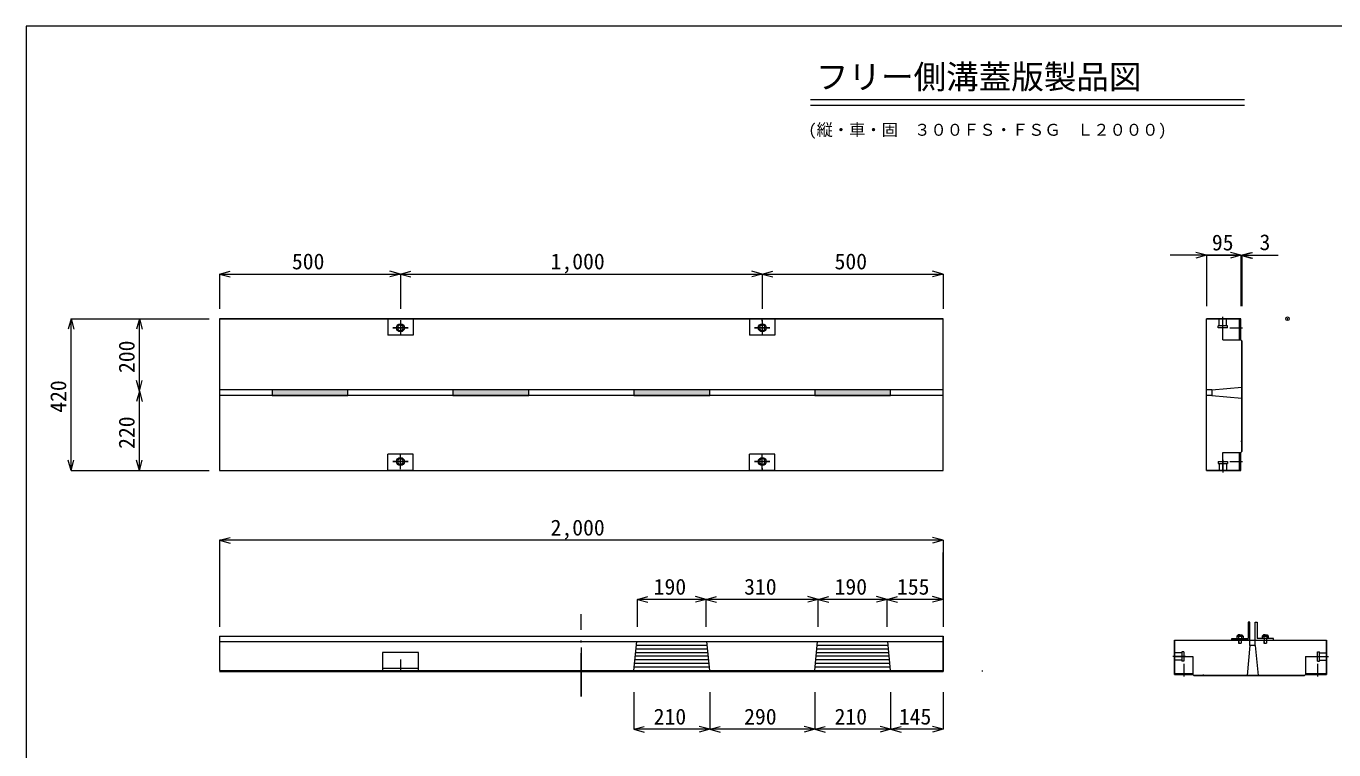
# Model space of a CAD drawing. Units: millimetres, scale not verified. Extents: x 234 to 5784, y 107 to 4112.
# Drawn here: x 234 to 3848, y 2110 to 4112 of the extents above; entities that cross this region are included whole.
import ezdxf
from ezdxf.enums import TextEntityAlignment as Align

# ---------------------------------------------------------------- set-up
doc = ezdxf.new("R2010")
doc.units = ezdxf.units.MM
doc.header["$LTSCALE"] = 20
doc.header["$PDMODE"] = 32
doc.header["$PDSIZE"] = 10
doc.linetypes.add('DASHED_DOTTED', pattern=[9.25, 6, -1.5, 0.25, -1.5])
doc.linetypes.add('DOTTED', pattern=[1.75, 0.25, -1.5])
doc.layers.add('0-1', color=7, linetype='Continuous', lineweight=18)
doc.layers.add('0-f', color=7, linetype='Continuous', lineweight=18)
doc.styles.add('ＭＳ ゴシック', font='')
doc.styles.get('ＭＳ ゴシック').set_extended_font_data('MS Gothic')

msp = doc.modelspace()

# ---------------------------------------------------------------- hatches: boundary and pattern name
at = {"layer": '0-1'}
for points in [[(913.33, 3090.63), (1123.33, 3090.63), (1123.33, 3105.63), (913.33, 3105.63)], [(1413.33, 3090.63), (1623.33, 3090.63), (1623.33, 3105.63), (1413.33, 3105.63)], [(1913.33, 3090.63), (2123.33, 3090.63), (2123.33, 3105.63), (1913.33, 3105.63)], [(2413.33, 3090.63), (2623.33, 3090.63), (2623.33, 3105.63), (2413.33, 3105.63)]]:
    msp.add_hatch(color=256, dxfattribs=at).paths.add_polyline_path(points)

# ---------------------------------------------------------------- linework, layer by layer
for p, q in [((3496.31, 3478.5), (3396.31, 3478.5)), ((3496.31, 3478.5), (3467.33, 3486.26)), ((3496.31, 3478.5), (3467.33, 3470.73)), ((3591.31, 3478.5), (3491.31, 3478.5)), ((3496.31, 3478.5), (3496.31, 3337.83)), ((3496.31, 3478.5), (3591.31, 3478.5)), ((3591.31, 3478.5), (3562.33, 3486.26)), ((3591.31, 3478.5), (3562.33, 3470.73)), ((3591.31, 3478.5), (3620.29, 3486.26)), ((3591.31, 3478.5), (3594.31, 3478.5)), ((3591.31, 3478.5), (3591.31, 3337.83)), ((3591.31, 3478.5), (3620.29, 3470.73)), ((3591.31, 3478.5), (3691.31, 3478.5)), ((3594.31, 3478.5), (3623.29, 3486.26)), ((3594.31, 3478.5), (3594.31, 3337.83)), ((3594.31, 3478.5), (3623.29, 3470.73)), ((3594.31, 3478.5), (3694.31, 3478.5)), ((768.34, 3426.25), (797.31, 3434.02)), ((1268.34, 3426.25), (1239.36, 3434.02)), ((1268.34, 3426.25), (1297.31, 3434.02)), ((2268.33, 3426.25), (2239.35, 3434.02)), ((2268.33, 3426.25), (2297.31, 3434.02)), ((2768.33, 3426.25), (2739.35, 3434.02)), ((768.34, 3426.25), (1268.34, 3426.25)), ((768.34, 3426.25), (797.31, 3418.49)), ((768.34, 3426.25), (768.34, 3329.8)), ((1268.34, 3426.25), (1239.36, 3418.49)), ((1268.34, 3426.25), (1268.34, 3329.8)), ((1268.34, 3426.25), (2268.33, 3426.25)), ((1268.34, 3426.25), (1297.31, 3418.49)), ((2268.33, 3426.25), (2239.35, 3418.49)), ((2268.33, 3426.25), (2268.33, 3329.8)), ((2268.33, 3426.25), (2768.33, 3426.25)), ((2268.33, 3426.25), (2297.31, 3418.49)), ((2768.33, 3426.25), (2739.35, 3418.49)), ((2768.33, 3426.25), (2768.33, 3329.8)), ((357.69, 3302.68), (349.92, 3273.7)), ((357.69, 2882.68), (357.69, 3302.68)), ((357.69, 3302.68), (365.45, 3273.7)), ((357.69, 3302.68), (739.49, 3302.68)), ((546.58, 3302.68), (538.81, 3273.7)), ((546.58, 3102.68), (546.58, 3302.68)), ((546.58, 3302.68), (554.34, 3273.7)), ((546.58, 3302.68), (739.49, 3302.68)), ((2768.34, 3302.68), (768.34, 3302.68)), ((768.34, 3302.68), (768.34, 2882.68)), ((768.34, 3302.68), (2768.33, 3302.68)), ((1303.34, 3302.68), (1233.34, 3302.68)), ((1233.34, 3302.68), (1233.34, 3257.68)), ((1268.34, 3298.68), (1268.34, 3256.68)), ((1268.34, 3298.68), (1268.34, 3256.68)), ((1268.34, 3298.68), (1268.34, 3256.68)), ((1268.34, 3298.68), (1268.34, 3256.68)), ((1303.34, 3302.68), (1303.34, 3257.68)), ((2303.33, 3302.68), (2233.33, 3302.68)), ((2303.33, 3302.68), (2233.33, 3302.68)), ((2233.33, 3302.68), (2233.33, 3257.68)), ((2268.33, 3296.15), (2268.33, 3304.21)), ((2268.33, 3298.68), (2268.33, 3256.68)), ((2268.33, 3298.68), (2268.33, 3256.68)), ((2268.33, 3298.68), (2268.33, 3256.68)), ((2268.33, 3298.68), (2268.33, 3256.68)), ((2303.33, 3302.68), (2303.33, 3257.68)), ((2768.34, 2882.68), (2768.34, 3302.68)), ((3496.31, 2882.68), (3496.31, 3302.68)), ((3496.31, 2882.68), (3496.31, 3302.68)), ((3496.31, 2882.68), (3496.31, 3302.68)), ((3496.31, 3302.68), (3591.31, 3302.68)), ((3591.31, 3302.68), (3496.31, 3302.68)), ((3531.31, 3282.68), (3531.31, 3302.68)), ((3541.31, 3272.68), (3541.31, 3307.68)), ((3541.31, 3244.35), (3541.31, 3302.68)), ((3551.31, 3282.68), (3551.31, 3302.68)), ((3587.97, 3244.35), (3587.97, 3302.68)), ((3591.31, 3244.35), (3591.31, 3302.68)), ((1303.34, 3257.68), (1233.34, 3257.68)), ((1247.33, 3277.68), (1289.33, 3277.68)), ((1247.33, 3277.68), (1289.33, 3277.68)), ((1289.34, 3277.68), (1247.33, 3277.68)), ((1247.34, 3277.68), (1289.35, 3277.68)), ((1289.35, 3277.68), (1247.34, 3277.68)), ((2303.33, 3257.68), (2233.33, 3257.68)), ((2247.32, 3277.68), (2289.32, 3277.68)), ((2247.32, 3277.68), (2289.32, 3277.68)), ((2289.33, 3277.68), (2247.32, 3277.68)), ((2247.33, 3277.68), (2289.34, 3277.68)), ((2289.34, 3277.68), (2247.34, 3277.68)), ((3528.31, 3277.68), (3528.31, 3282.68)), ((3554.31, 3282.68), (3528.31, 3282.68)), ((3554.31, 3277.68), (3528.31, 3277.68)), ((3554.31, 3277.68), (3554.31, 3282.68)), ((3561.31, 3277.68), (3596.31, 3277.68)), ((3561.31, 3277.68), (3596.31, 3277.68)), ((3591.31, 3285.68), (3587.97, 3285.68)), ((3591.31, 3269.68), (3587.97, 3269.68)), ((3541.31, 3244.35), (3591.31, 3244.35)), ((3591.31, 3244.35), (3594.31, 3241.35)), ((3594.31, 2935.68), (3594.31, 3241.35)), ((3594.31, 3241.35), (3594.31, 2935.68)), ((3594.31, 2935.68), (3594.31, 3241.35)), ((546.58, 3102.68), (538.81, 3131.66)), ((546.58, 3102.68), (554.34, 3131.66)), ((3511.31, 3105.63), (3594.31, 3113.13)), ((546.58, 3102.68), (538.81, 3073.7)), ((546.58, 2882.68), (546.58, 3102.68)), ((546.58, 3102.68), (554.34, 3073.7)), ((2768.34, 3105.63), (768.34, 3105.63)), ((2768.34, 3090.63), (768.34, 3090.63)), ((3511.31, 3105.63), (3496.31, 3105.63)), ((3511.31, 3090.63), (3496.31, 3090.63)), ((3511.31, 3105.63), (3511.31, 3090.63)), ((3511.31, 3090.63), (3594.31, 3083.13)), ((1268.34, 2886.68), (1268.34, 2928.68)), ((1268.34, 2886.68), (1268.34, 2928.68)), ((1268.34, 2886.68), (1268.34, 2928.68)), ((1268.34, 2886.68), (1268.34, 2928.68)), ((2268.33, 2886.68), (2268.33, 2928.68)), ((2268.33, 2886.68), (2268.33, 2928.68)), ((2268.33, 2886.68), (2268.33, 2928.68)), ((2268.33, 2886.68), (2268.33, 2928.68)), ((3541.31, 2932.68), (3591.31, 2932.68)), ((3541.31, 2882.68), (3541.31, 2932.68)), ((3587.97, 2882.68), (3587.97, 2932.68)), ((3594.31, 2962.66), (3591.31, 2962.66)), ((3591.31, 2932.68), (3594.31, 2935.68)), ((3591.31, 2882.68), (3591.31, 2932.68)), ((3591.31, 2882.68), (3591.31, 2932.68)), ((3594.31, 2962.66), (3594.31, 2941.93)), ((357.69, 2882.68), (349.92, 2911.66)), ((357.69, 2882.68), (365.45, 2911.66)), ((546.58, 2882.68), (538.81, 2911.66)), ((546.58, 2882.68), (554.34, 2911.66)), ((1303.34, 2927.68), (1233.34, 2927.68)), ((1233.34, 2882.68), (1233.34, 2927.68)), ((1247.33, 2907.68), (1289.33, 2907.68)), ((1247.33, 2907.68), (1289.33, 2907.68)), ((1289.34, 2907.68), (1247.33, 2907.68)), ((1247.34, 2907.68), (1289.35, 2907.68)), ((1289.35, 2907.68), (1247.34, 2907.68)), ((1303.34, 2882.68), (1303.34, 2927.68)), ((2303.33, 2927.68), (2233.33, 2927.68)), ((2233.33, 2882.68), (2233.33, 2927.68)), ((2247.32, 2907.68), (2289.32, 2907.68)), ((2247.32, 2907.68), (2289.32, 2907.68)), ((2289.33, 2907.68), (2247.32, 2907.68)), ((2247.33, 2907.68), (2289.34, 2907.68)), ((2289.34, 2907.68), (2247.34, 2907.68)), ((2303.33, 2882.68), (2303.33, 2927.68)), ((3528.31, 2907.68), (3554.31, 2907.68)), ((3528.31, 2907.68), (3528.31, 2902.68)), ((3528.31, 2902.68), (3554.31, 2902.68)), ((3531.31, 2902.68), (3531.31, 2882.68)), ((3541.31, 2912.68), (3541.31, 2877.68)), ((3551.31, 2902.68), (3551.31, 2882.68)), ((3554.31, 2907.68), (3554.31, 2902.68)), ((3561.31, 2907.68), (3596.31, 2907.68)), ((3591.31, 2915.68), (3587.97, 2915.68)), ((3591.31, 2899.68), (3587.97, 2899.68)), ((357.69, 2882.68), (739.49, 2882.68)), ((546.58, 2882.68), (739.49, 2882.68)), ((768.34, 2882.68), (2768.34, 2882.68)), ((768.34, 2882.68), (2768.33, 2882.68)), ((1303.34, 2882.68), (1233.34, 2882.68)), ((2303.33, 2882.68), (2233.33, 2882.68)), ((2303.33, 2882.68), (2233.33, 2882.68)), ((2268.33, 2889.21), (2268.33, 2881.15)), ((3591.31, 2882.68), (3496.31, 2882.68)), ((3496.31, 2882.68), (3591.31, 2882.68)), ((768.34, 2689.75), (797.31, 2697.51)), ((2768.33, 2689.75), (768.34, 2689.75)), ((768.34, 2689.75), (797.31, 2681.98)), ((768.34, 2689.75), (768.34, 2449.92)), ((2768.33, 2689.75), (2739.36, 2697.51)), ((2768.33, 2689.75), (2739.36, 2681.98)), ((2768.33, 2689.75), (2768.33, 2449.92)), ((2768.33, 2526.11), (2768.33, 2655.81)), ((1923.33, 2526.11), (1952.31, 2533.87)), ((2113.33, 2526.11), (2084.36, 2533.87)), ((2113.33, 2526.11), (2142.31, 2533.87)), ((2423.33, 2526.11), (2394.36, 2533.87)), ((2423.33, 2526.11), (2452.31, 2533.87)), ((2613.33, 2526.11), (2584.36, 2533.87)), ((2613.33, 2526.11), (2642.31, 2533.87)), ((2768.33, 2526.11), (2739.36, 2533.87)), ((2113.33, 2526.11), (1923.33, 2526.11)), ((1923.33, 2526.11), (1952.31, 2518.35)), ((1923.33, 2449.92), (1923.33, 2526.11)), ((2113.33, 2526.11), (2084.36, 2518.35)), ((2423.33, 2526.11), (2113.33, 2526.11)), ((2113.33, 2526.11), (2142.31, 2518.35)), ((2113.33, 2449.92), (2113.33, 2526.11)), ((2423.33, 2526.11), (2394.36, 2518.35)), ((2613.33, 2526.11), (2423.33, 2526.11)), ((2423.33, 2526.11), (2452.31, 2518.35)), ((2423.33, 2449.92), (2423.33, 2526.11)), ((2613.33, 2526.11), (2584.36, 2518.35)), ((2768.33, 2526.11), (2613.33, 2526.11)), ((2613.33, 2526.11), (2642.31, 2518.35)), ((2613.33, 2449.92), (2613.33, 2526.11)), ((2768.33, 2526.11), (2739.36, 2518.35)), ((3616.31, 2463.24), (3611.31, 2463.24)), ((3611.31, 2463.24), (3611.31, 2418.24)), ((3616.31, 2413.24), (3616.31, 2463.24)), ((3631.31, 2413.24), (3631.31, 2463.24)), ((3631.31, 2463.24), (3636.31, 2463.24)), ((3636.31, 2463.24), (3636.31, 2418.24)), ((768.34, 2424.67), (2768.33, 2424.67)), ((768.34, 2424.67), (2768.33, 2424.67)), ((768.34, 2424.67), (768.34, 2329.67)), ((2768.33, 2329.67), (2768.33, 2424.67)), ((2768.33, 2424.67), (2768.33, 2326.67)), ((3583.81, 2428.24), (3580.27, 2424.71)), ((3580.27, 2424.71), (3597.34, 2424.71)), ((3580.27, 2424.71), (3580.27, 2418.24)), ((3588.81, 2428.24), (3583.81, 2428.24)), ((3586.31, 2428.24), (3584.54, 2424.71)), ((3584.54, 2424.71), (3584.54, 2418.24)), ((3588.81, 2428.24), (3593.81, 2428.24)), ((3591.31, 2428.24), (3593.08, 2424.71)), ((3593.08, 2424.71), (3593.08, 2418.24)), ((3593.81, 2428.24), (3597.34, 2424.71)), ((3597.34, 2424.71), (3597.34, 2418.24)), ((3653.81, 2428.24), (3650.27, 2424.71)), ((3650.27, 2424.71), (3667.34, 2424.71)), ((3650.27, 2424.71), (3650.27, 2418.24)), ((3658.81, 2428.24), (3653.81, 2428.24)), ((3656.31, 2428.24), (3654.54, 2424.71)), ((3654.54, 2424.71), (3654.54, 2418.24)), ((3658.81, 2428.24), (3663.81, 2428.24)), ((3661.31, 2428.24), (3663.08, 2424.71)), ((3663.08, 2424.71), (3663.08, 2418.24)), ((3663.81, 2428.24), (3667.34, 2424.71)), ((3667.34, 2424.71), (3667.34, 2418.24)), ((768.34, 2409.67), (2768.33, 2409.67)), ((1768.33, 2392.67), (1768.33, 2257.35)), ((1913.33, 2329.67), (1921.33, 2409.67)), ((1919.33, 2389.67), (2117.33, 2389.67)), ((1920.33, 2399.67), (2116.33, 2399.67)), ((1921.33, 2409.67), (2115.33, 2409.67)), ((2123.33, 2329.67), (2115.33, 2409.67)), ((2413.33, 2329.67), (2421.33, 2409.67)), ((2419.33, 2389.67), (2617.33, 2389.67)), ((2420.33, 2399.67), (2616.33, 2399.67)), ((2421.33, 2409.67), (2615.33, 2409.67)), ((2623.33, 2329.67), (2615.33, 2409.67)), ((3408.36, 2413.24), (3828.36, 2413.24)), ((3408.36, 2413.24), (3828.36, 2413.24)), ((3408.36, 2413.24), (3828.36, 2413.24)), ((3408.36, 2318.24), (3408.36, 2413.24)), ((3408.36, 2413.24), (3408.36, 2318.24)), ((3566.31, 2413.24), (3566.31, 2418.24)), ((3566.31, 2418.24), (3576.31, 2418.24)), ((3566.31, 2418.24), (3611.31, 2418.24)), ((3616.31, 2413.24), (3566.31, 2413.24)), ((3584.61, 2413.24), (3584.61, 2404.83)), ((3584.61, 2404.83), (3592.66, 2404.83)), ((3592.66, 2413.24), (3592.66, 2404.83)), ((3616.31, 2398.24), (3608.81, 2315.24)), ((3616.31, 2398.24), (3616.31, 2413.24)), ((3631.31, 2398.24), (3616.31, 2398.24)), ((3631.31, 2398.24), (3631.31, 2413.24)), ((3631.31, 2413.24), (3681.31, 2413.24)), ((3631.31, 2398.24), (3638.81, 2315.24)), ((3681.31, 2418.24), (3636.31, 2418.24)), ((3654.61, 2413.24), (3654.61, 2404.83)), ((3654.61, 2404.83), (3662.66, 2404.83)), ((3662.66, 2413.24), (3662.66, 2404.83)), ((3681.31, 2418.24), (3671.31, 2418.24)), ((3681.31, 2413.24), (3681.31, 2418.24)), ((3828.36, 2413.24), (3828.36, 2318.24)), ((3828.36, 2318.24), (3828.36, 2413.24)), ((1318.33, 2379.67), (1218.33, 2379.67)), ((1218.33, 2379.67), (1218.33, 2329.67)), ((1268.33, 2359.67), (1268.33, 2324.67)), ((1268.33, 2349.94), (1268.33, 2325.84)), ((1318.33, 2329.67), (1318.33, 2379.67)), ((1915.33, 2349.67), (2121.33, 2349.67)), ((1916.33, 2359.67), (2120.33, 2359.67)), ((1917.33, 2369.67), (2119.33, 2369.67)), ((1918.33, 2379.67), (2118.33, 2379.67)), ((2415.33, 2349.67), (2621.33, 2349.67)), ((2416.33, 2359.67), (2620.33, 2359.67)), ((2417.33, 2369.67), (2619.33, 2369.67)), ((2418.33, 2379.67), (2618.33, 2379.67)), ((3438.36, 2368.24), (3403.36, 2368.24)), ((3428.36, 2378.24), (3408.36, 2378.24)), ((3408.36, 2368.24), (3458.36, 2368.24)), ((3428.36, 2358.24), (3408.36, 2358.24)), ((3433.36, 2381.24), (3428.36, 2381.24)), ((3428.36, 2381.24), (3428.36, 2355.24)), ((3433.36, 2355.24), (3428.36, 2355.24)), ((3433.36, 2381.24), (3433.36, 2355.24)), ((3458.36, 2368.24), (3458.36, 2318.24)), ((3770.02, 2368.24), (3770.02, 2318.24)), ((3770.02, 2368.24), (3828.36, 2368.24)), ((3798.36, 2368.24), (3833.36, 2368.24)), ((3803.36, 2355.24), (3803.36, 2381.24)), ((3803.36, 2381.24), (3808.36, 2381.24)), ((3803.36, 2355.24), (3808.36, 2355.24)), ((3808.36, 2355.24), (3808.36, 2381.24)), ((3808.36, 2378.24), (3828.36, 2378.24)), ((3808.36, 2358.24), (3828.36, 2358.24)), ((768.34, 2329.67), (2768.33, 2329.67)), ((768.34, 2326.67), (2768.33, 2326.67)), ((1318.33, 2334.67), (1218.33, 2334.67)), ((1218.33, 2329.67), (1318.33, 2329.67)), ((1914.33, 2339.67), (2122.33, 2339.67)), ((2414.33, 2339.67), (2622.33, 2339.67)), ((2877.12, 2326.67), (2877.12, 2329.67)), ((3408.36, 2321.58), (3458.36, 2321.58)), ((3408.36, 2318.24), (3458.36, 2318.24)), ((3408.36, 2318.24), (3458.36, 2318.24)), ((3425.36, 2318.24), (3425.36, 2321.58)), ((3433.36, 2348.24), (3433.36, 2313.24)), ((3441.36, 2318.24), (3441.36, 2321.58)), ((3458.36, 2318.24), (3461.36, 2315.24)), ((3461.36, 2315.24), (3767.02, 2315.24)), ((3767.02, 2315.24), (3461.36, 2315.24)), ((3461.36, 2315.24), (3767.02, 2315.24)), ((3488.34, 2315.24), (3467.6, 2315.24)), ((3488.34, 2315.24), (3488.34, 2318.24)), ((3770.02, 2318.24), (3767.02, 2315.24)), ((3770.02, 2321.58), (3828.36, 2321.58)), ((3770.02, 2318.24), (3828.36, 2318.24)), ((3795.36, 2318.24), (3795.36, 2321.58)), ((3803.36, 2348.24), (3803.36, 2313.24)), ((3803.36, 2348.24), (3803.36, 2313.24)), ((3811.36, 2318.24), (3811.36, 2321.58)), ((1913.33, 2269.22), (1913.33, 2166.71)), ((2123.33, 2269.22), (2123.33, 2166.71)), ((2413.33, 2269.22), (2413.33, 2166.71)), ((2623.33, 2269.22), (2623.33, 2166.71)), ((2768.33, 2269.22), (2768.33, 2166.71)), ((1913.33, 2166.71), (1942.31, 2174.48)), ((2123.33, 2166.71), (2094.36, 2174.48)), ((2123.33, 2166.71), (2152.31, 2174.48)), ((2413.33, 2166.71), (2384.36, 2174.48)), ((2413.33, 2166.71), (2442.31, 2174.48)), ((2623.33, 2166.71), (2594.36, 2174.48)), ((2623.33, 2166.71), (2652.31, 2174.48)), ((2768.33, 2166.71), (2739.36, 2174.48)), ((1913.33, 2166.71), (1942.31, 2158.95)), ((2123.33, 2166.71), (1913.33, 2166.71)), ((2123.33, 2166.71), (2094.36, 2158.95)), ((2123.33, 2166.71), (2152.31, 2158.95)), ((2413.33, 2166.71), (2123.33, 2166.71)), ((2413.33, 2166.71), (2384.36, 2158.95)), ((2413.33, 2166.71), (2442.31, 2158.95)), ((2623.33, 2166.71), (2413.33, 2166.71)), ((2623.33, 2166.71), (2594.36, 2158.95)), ((2623.33, 2166.71), (2652.31, 2158.95)), ((2768.33, 2166.71), (2623.33, 2166.71)), ((2768.33, 2166.71), (2739.36, 2158.95))]:
    msp.add_line(p, q, dxfattribs=at)
at = {"layer": '0-1', "linetype": 'DASHED_DOTTED'}
msp.add_line((1768.33, 2257.35), (1768.33, 2485.14), dxfattribs=at)
at = {"layer": '0-1', "linetype": 'DOTTED'}
for p, q in [((3585.48, 2418.18), (3585.48, 2410.12)), ((3585.48, 2410.12), (3585.48, 2405.44)), ((3585.48, 2405.44), (3591.88, 2405.44)), ((3591.88, 2418.18), (3591.88, 2410.12)), ((3591.88, 2410.12), (3591.88, 2405.44)), ((3655.48, 2418.18), (3655.48, 2410.12)), ((3655.48, 2410.12), (3655.48, 2405.44)), ((3655.48, 2405.44), (3661.88, 2405.44)), ((3661.88, 2418.18), (3661.88, 2410.12)), ((3661.88, 2410.12), (3661.88, 2405.44))]:
    msp.add_line(p, q, dxfattribs=at)
at = {"layer": '0-1'}
for points in [[(913.33, 3090.63), (1123.33, 3090.63), (1123.33, 3105.63), (913.33, 3105.63)], [(1413.33, 3090.63), (1623.33, 3090.63), (1623.33, 3105.63), (1413.33, 3105.63)], [(1913.33, 3090.63), (2123.33, 3090.63), (2123.33, 3105.63), (1913.33, 3105.63)], [(2413.33, 3090.63), (2623.33, 3090.63), (2623.33, 3105.63), (2413.33, 3105.63)]]:
    msp.add_lwpolyline(points, close=True, dxfattribs=at)
for centre, radius in [((1268.34, 3277.68), 11), ((1268.34, 3277.68), 11), ((1268.34, 3277.68), 11), ((1268.34, 3277.68), 11), ((1268.34, 3277.68), 8), ((1268.34, 3277.68), 8), ((1268.34, 3277.68), 8), ((1268.34, 3277.68), 8), ((2268.33, 3277.68), 11), ((2268.33, 3277.68), 11), ((2268.33, 3277.68), 11), ((2268.33, 3277.68), 11), ((2268.33, 3277.68), 8), ((2268.33, 3277.68), 8), ((2268.33, 3277.68), 8), ((2268.33, 3277.68), 8), ((1268.34, 2907.68), 11), ((1268.34, 2907.68), 11), ((1268.34, 2907.68), 11), ((1268.34, 2907.68), 11), ((1268.34, 2907.68), 8), ((1268.34, 2907.68), 8), ((1268.34, 2907.68), 8), ((1268.34, 2907.68), 8), ((2268.33, 2907.68), 11), ((2268.33, 2907.68), 11), ((2268.33, 2907.68), 11), ((2268.33, 2907.68), 11), ((2268.33, 2907.68), 8), ((2268.33, 2907.68), 8), ((2268.33, 2907.68), 8), ((2268.33, 2907.68), 8)]:
    msp.add_circle(centre, radius, dxfattribs=at)
msp.add_point((3720.3, 3302.68), dxfattribs=at)
at = {"layer": '0-f'}
for p, q in [((233.7, 4112.38), (233.7, 107.38)), ((5783.7, 4112.38), (233.7, 4112.38))]:
    msp.add_line(p, q, dxfattribs=at)
at = {"layer": '0-f', "color": 5}
for p, q in [((2401.66, 3909.14), (3601.66, 3909.14)), ((2401.66, 3894.14), (3601.66, 3894.14))]:
    msp.add_line(p, q, dxfattribs=at)

# ---------------------------------------------------------------- texts
at = {"layer": '0-1', "style": 'ＭＳ ゴシック'}
for s, p in [('95', (3511.31, 3478.5)), ('3', (3642.97, 3479.33)), ('500', (968.34, 3426.25)), ('1,000', (1683.33, 3426.25)), ('500', (2468.33, 3426.25)), ('2,000', (1683.34, 2689.75)), ('190', (1968.33, 2526.11)), ('310', (2218.33, 2526.11)), ('190', (2468.33, 2526.11)), ('155', (2640.83, 2526.11)), ('210', (1968.33, 2166.71)), ('290', (2218.33, 2166.71)), ('210', (2468.33, 2166.71)), ('145', (2645.83, 2166.71))]:
    msp.add_text(s, height=43.99, dxfattribs=at).set_placement(p, align=Align.BOTTOM_LEFT)
for s, p in [('200', (546.58, 3152.68)), ('420', (357.69, 3042.68)), ('220', (546.58, 2942.68))]:
    msp.add_text(s, height=43.99, rotation=90, dxfattribs=at).set_placement(p, align=Align.BOTTOM_LEFT)
at = {"layer": '0-f', "style": 'ＭＳ ゴシック'}
for s, height, p in [('\u3000フリー側溝蓋版製品図\u3000', 65.98, (2326.66, 3919.14)), ('(縦・車・固\u3000３００ＦＳ・ＦＳＧ\u3000Ｌ２０００)', 32.99, (2396.03, 3799.14))]:
    msp.add_text(s, height=height, dxfattribs=at).set_placement(p, align=Align.BOTTOM_LEFT)

doc.saveas('drawing.dxf')
